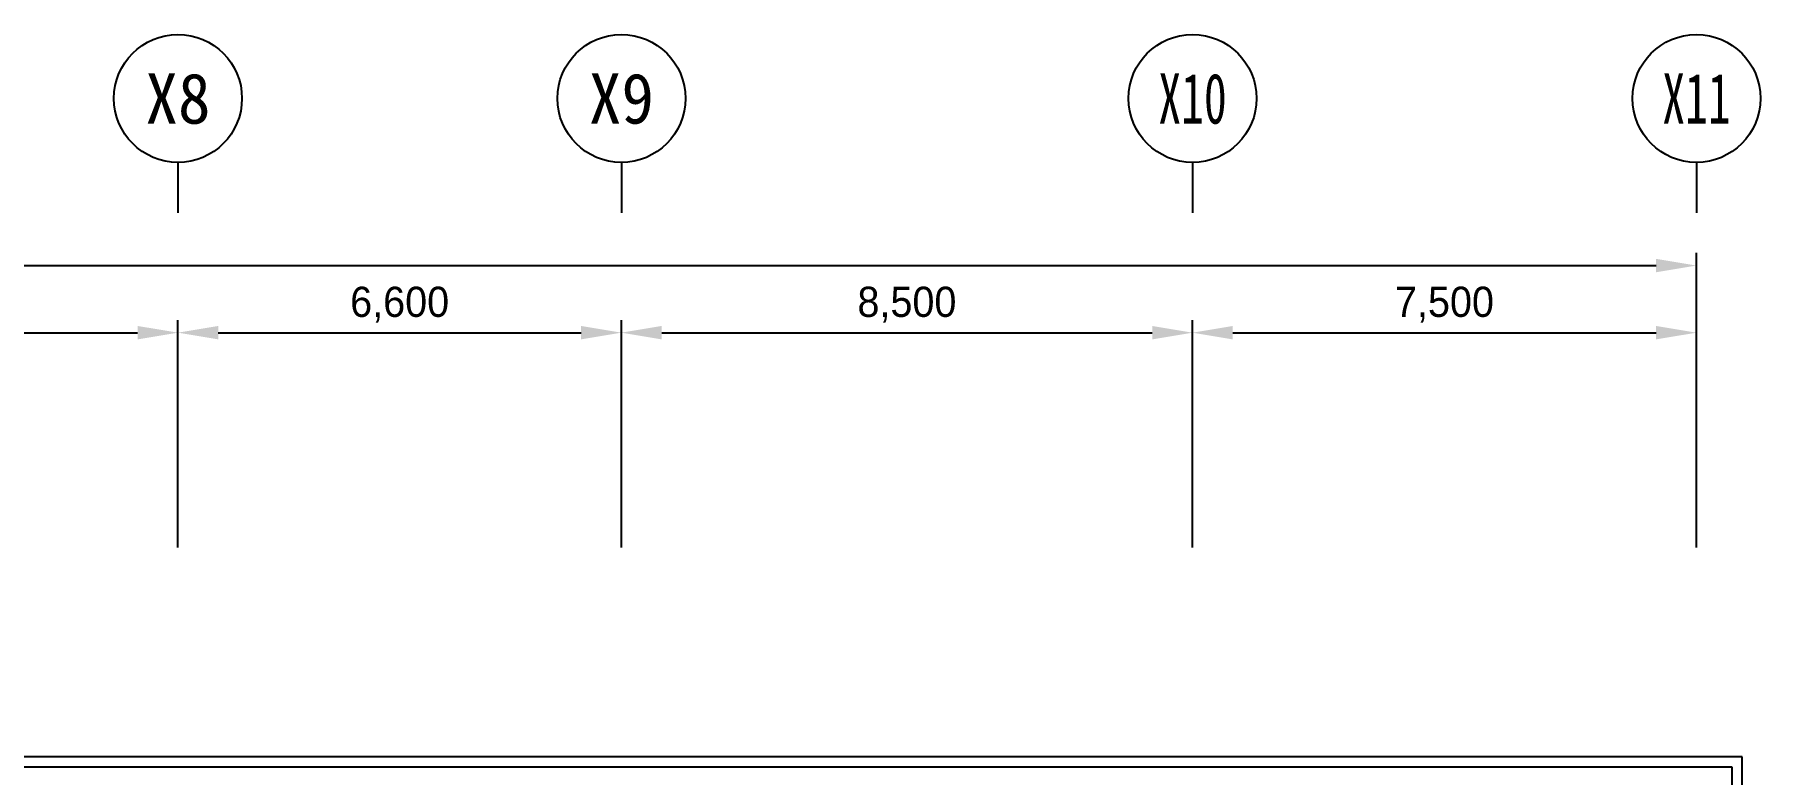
# Model space of a CAD drawing. Header units: millimetres. Extents: x 592430 to 684586, y -483905 to -416366.
# Drawn here: x 658899 to 684586, y -427390 to -416366 of the extents above; entities that cross this region are included whole.
import ezdxf
from ezdxf.enums import TextEntityAlignment as Align

# ---------------------------------------------------------------- set-up
doc = ezdxf.new("R2010")
doc.units = ezdxf.units.MM
doc.header["$LTSCALE"] = 500
doc.header["$PDMODE"] = 2
doc.layers.get('Defpoints').update_dxf_attribs({"color": 8})
for name, color, linetype in [('A-GRID-DIMS', 14, 'Continuous'), ('ARCH', 9, 'Continuous'), ('DIM', 7, 'Continuous')]:
    doc.layers.add(name, color=color, linetype=linetype)
doc.styles.add('돋움', font='')
doc.styles.add('울릉도l', font='')
doc.styles.get('돋움').set_extended_font_data('DotumChe')
doc.styles.get('울릉도l').set_extended_font_data('Dotum')
doc.dimstyles.new('HS-300', dxfattribs={"dimscale": 150, "dimtxt": 3, "dimasz": 4, "dimexe": 1.25, "dimexo": 2, "dimgap": 1, "dimtad": 1, "dimtoh": 1, "dimdec": 0, "dimlunit": 6, "dimtxsty": '울릉도l', "dimcen": 2.5, "dimclrd": 15, "dimclre": 15, "dimadec": 0, "dimazin": 0, "dimtfac": 1, "dimtdec": 0, "dimtmove": 0, "dimatfit": 3, "dimfxl": 0, "dimarcsym": 0})

# ---------------------------------------------------------------- blocks, each defined once
blk = doc.blocks.new('*U3')
blk.add_line((0, 5), (0, 0))
blk.add_circle((0, 11.35), 6.35)
at = {"color": 3, "style": '돋움'}
blk.add_attdef('NO', text='', height=5, dxfattribs=at).set_placement((0, 11.35), align=Align.MIDDLE_CENTER)
blk = doc.blocks.new('*D8')
at = {"layer": 'Defpoints', "color": 0}
for p in [(661033, -420808), (651133, -424308), (661033, -424308)]:
    blk.add_point(p, dxfattribs=at)
at = {"layer": 'DIM', "color": 1, "lineweight": -2}
for p, q in [((651133, -424008), (651133, -420621)), ((661033, -424008), (661033, -420621)), ((651733, -420808), (660433, -420808))]:
    blk.add_line(p, q, dxfattribs=at)
at = {"layer": 'DIM', "color": 1}
for points in [[(651733, -420708), (651733, -420908), (651133, -420808)], [(660433, -420708), (660433, -420908), (661033, -420808)]]:
    blk.add_solid(points, dxfattribs=at)
at = {"layer": 'DIM', "color": 0, "insert": (656083, -420390), "char_height": 450, "attachment_point": 5, "style": '울릉도l'}
blk.add_mtext('9,900', dxfattribs=at)
blk = doc.blocks.new('*D9')
at = {"layer": 'Defpoints', "color": 0}
for p in [(667633, -420808), (661033, -424308), (667633, -424308)]:
    blk.add_point(p, dxfattribs=at)
at = {"layer": 'DIM', "color": 1, "lineweight": -2}
for p, q in [((661033, -424008), (661033, -420621)), ((667633, -424008), (667633, -420621)), ((661633, -420808), (667033, -420808))]:
    blk.add_line(p, q, dxfattribs=at)
at = {"layer": 'DIM', "color": 1}
for points in [[(661633, -420708), (661633, -420908), (661033, -420808)], [(667033, -420708), (667033, -420908), (667633, -420808)]]:
    blk.add_solid(points, dxfattribs=at)
at = {"layer": 'DIM', "color": 0, "insert": (664333, -420390), "char_height": 450, "attachment_point": 5, "style": '울릉도l'}
blk.add_mtext('6,600', dxfattribs=at)
blk = doc.blocks.new('*D10')
at = {"layer": 'Defpoints', "color": 0}
for p in [(676133, -420808), (667633, -424308), (676133, -424308)]:
    blk.add_point(p, dxfattribs=at)
at = {"layer": 'DIM', "color": 1, "lineweight": -2}
for p, q in [((667633, -424008), (667633, -420621)), ((676133, -424008), (676133, -420621)), ((668233, -420808), (675533, -420808))]:
    blk.add_line(p, q, dxfattribs=at)
at = {"layer": 'DIM', "color": 1}
for points in [[(668233, -420708), (668233, -420908), (667633, -420808)], [(675533, -420708), (675533, -420908), (676133, -420808)]]:
    blk.add_solid(points, dxfattribs=at)
at = {"layer": 'DIM', "color": 0, "insert": (671883, -420390), "char_height": 450, "attachment_point": 5, "style": '울릉도l'}
blk.add_mtext('8,500', dxfattribs=at)
blk = doc.blocks.new('*D11')
at = {"layer": 'Defpoints', "color": 0}
for p in [(683633, -420808), (676133, -424308), (683633, -424308)]:
    blk.add_point(p, dxfattribs=at)
at = {"layer": 'DIM', "color": 1, "lineweight": -2}
for p, q in [((676133, -424008), (676133, -420621)), ((683633, -424008), (683633, -420621)), ((676733, -420808), (683033, -420808))]:
    blk.add_line(p, q, dxfattribs=at)
at = {"layer": 'DIM', "color": 1}
for points in [[(676733, -420708), (676733, -420908), (676133, -420808)], [(683033, -420708), (683033, -420908), (683633, -420808)]]:
    blk.add_solid(points, dxfattribs=at)
at = {"layer": 'DIM', "color": 0, "insert": (679883, -420390), "char_height": 450, "attachment_point": 5, "style": '울릉도l'}
blk.add_mtext('7,500', dxfattribs=at)
blk = doc.blocks.new('*D12')
at = {"layer": 'Defpoints', "color": 0}
for p in [(683633, -419808), (601933, -424008), (683633, -424308)]:
    blk.add_point(p, dxfattribs=at)
at = {"layer": 'DIM', "color": 1, "lineweight": -2}
for p, q in [((601933, -423708), (601933, -419621)), ((683633, -424008), (683633, -419621)), ((602533, -419808), (683033, -419808))]:
    blk.add_line(p, q, dxfattribs=at)
at = {"layer": 'DIM', "color": 1}
for points in [[(602533, -419708), (602533, -419908), (601933, -419808)], [(683033, -419708), (683033, -419908), (683633, -419808)]]:
    blk.add_solid(points, dxfattribs=at)
at = {"layer": 'DIM', "color": 0, "insert": (642783, -419390), "char_height": 450, "attachment_point": 5, "style": '울릉도l'}
blk.add_mtext('81,700', dxfattribs=at)

msp = doc.modelspace()

# ---------------------------------------------------------------- linework, layer by layer
at = {"layer": 'ARCH'}
for p, q in [((684312.8, -427128.5), (608883.8, -427128.6)), ((684312.8, -427128.5), (609614.7, -427128.6)), ((684312.8, -427128.5), (609614.7, -427128.6)), ((684312.8, -483904.5), (684312.8, -427128.5)), ((684312.8, -474154.9), (684312.8, -427128.5)), ((684162.8, -427278.5), (611382.8, -427278.6)), ((684162.8, -427278.5), (611382.8, -427278.6))]:
    msp.add_line(p, q, dxfattribs=at)
at = {"layer": 'ARCH', "color": 9}
for p, q in [((684312.8, -474154.9), (684312.8, -427128.5)), ((684162.8, -427278.5), (611382.8, -427278.6)), ((684162.8, -470308.5), (684162.8, -427278.5))]:
    msp.add_line(p, q, dxfattribs=at)

# ---------------------------------------------------------------- block references
at = {"layer": 'A-GRID-DIMS', "xscale": 150, "yscale": 150, "zscale": 150}
for p, values in [((661033.6, -419020.9), {'NO': 'X8'}), ((667633.6, -419020.9), {'NO': 'X9'})]:
    msp.add_blockref('*U3', p, dxfattribs=at).add_auto_attribs(values)
at = {"layer": 'A-GRID-DIMS'}
ref = msp.add_blockref('*U3', (676133.6, -419021), dxfattribs=dict(at, xscale=150, yscale=150, zscale=150))
ref.add_attrib('NO', 'X10', dxfattribs={"layer": '0', "color": 3, "height": 750, "style": '돋움', "width": 0.7}).set_placement((676133.6, -417318.5), align=Align.MIDDLE_CENTER)
ref = msp.add_blockref('*U3', (683633.6, -419021), dxfattribs=dict(at, xscale=150, yscale=150, zscale=150))
ref.add_attrib('NO', 'X11', dxfattribs={"layer": '0', "color": 3, "height": 750, "style": '돋움', "width": 0.7}).set_placement((683633.6, -417318.5), align=Align.MIDDLE_CENTER)

# ---------------------------------------------------------------- dimensions: what is measured, and where the dimension line sits
at = {"layer": 'DIM'}
for base, p1, p2, picture, middle in [((683632.8, -419808.5), (601932.8, -424008.5), (683632.8, -424308.5), '*D12', (642782.8, -419389.8)), ((661032.8, -420808.5), (651132.8, -424308.5), (661032.8, -424308.5), '*D8', (656082.8, -420389.8)), ((667632.8, -420808.5), (661032.8, -424308.5), (667632.8, -424308.5), '*D9', (664332.8, -420389.8)), ((676132.8, -420808.5), (667632.8, -424308.5), (676132.8, -424308.5), '*D10', (671882.8, -420389.8)), ((683632.8, -420808.5), (676132.8, -424308.5), (683632.8, -424308.5), '*D11', (679882.8, -420389.8))]:
    dim = msp.add_linear_dim(base=base, p1=p1, p2=p2, dimstyle='HS-300', override={"dimclrd": 1, "dimclre": 1, "dimtmove": 1}, dxfattribs=at)
    dim.commit()
    dim.dimension.update_dxf_attribs({"geometry": picture, "text_midpoint": middle})

doc.saveas('drawing.dxf')
